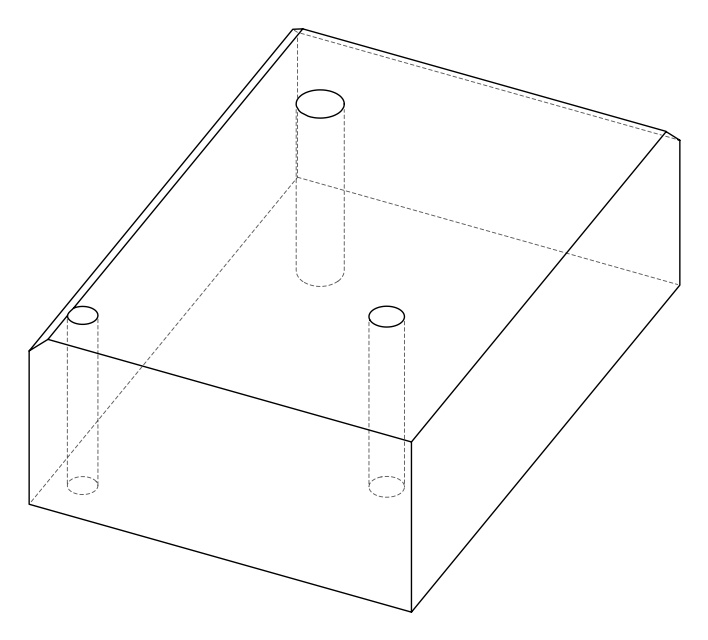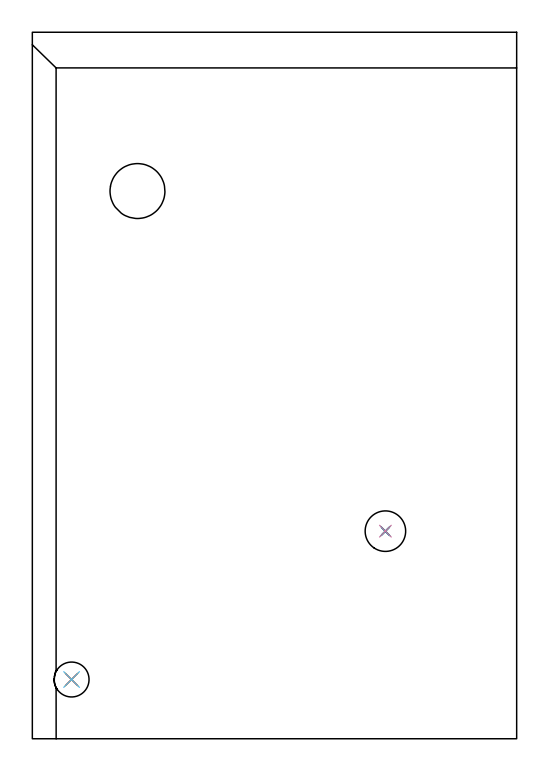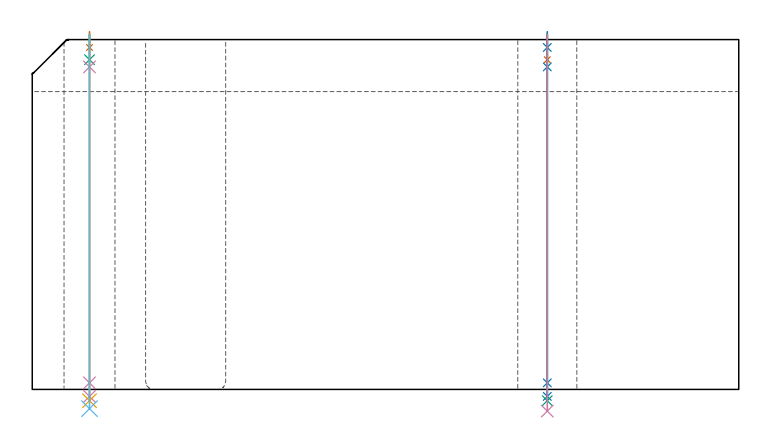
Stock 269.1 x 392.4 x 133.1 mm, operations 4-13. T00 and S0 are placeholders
(PLAN: 13 operations, 10 tool changes, 42.2 min)
(1 AREA_MILL | FG_CHAMFER_SURFACE | UGT0205_001 | 15.45 min | 34060 mm3)
(2 AREA_MILL_1 | FG_CHAMFER_SURFACE_1 | UGT0205_001 | 17.1 min | 51525 mm3)
(3 MILL_THROUGH_HOLE_FROM_SOLID_MATERIAL | STEP1HOLE_2 | NXT0201_007 | Circular | 6.01 min | 96941 mm3)
(4 SPOT_DRILL | STEP1HOLE | NXT0321_9005460120000 | 0.05 min | 185 mm3)
(5 SPOT_DRILL_1 | STEP1HOLE_1 | NXT0321_9005460120000 | 0.05 min | 184 mm3)
(6 DRILL_BLIND_HOLE_INTO_CENTER | STEP1HOLE | NXT0301_022 | 0.04 min | 88 mm3)
(7 GUN_DRILL_THROUGH_HOLE | STEP1HOLE | UGT0307_001 | 0.59 min | 2442 mm3)
(8 SPADE_DRILL_TO_ENLARGE_THROUGH_HOLE | STEP1HOLE | UGT0306_003 | 0.56 min | 13582 mm3)
(9 DRILL_TO_ENLARGE_THROUGH_HOLE | STEP1HOLE | UGT0301_261 | 0.57 min | 23019 mm3)
(10 DRILL_BLIND_HOLE_INTO_CENTER_1 | STEP1HOLE_1 | NXT0301_022 | 0.04 min | 92 mm3)
(11 GUN_DRILL_THROUGH_HOLE_1 | STEP1HOLE_1 | UGT0307_001 | 0.6 min | 2433 mm3)
(12 SPADE_DRILL_TO_ENLARGE_THROUGH_HOLE_1 | STEP1HOLE_1 | UGT0306_003 | 0.56 min | 13587 mm3)
(13 DRILL_TO_ENLARGE_THROUGH_HOLE_1 | STEP1HOLE_1 | UGT0301_054 | 0.58 min | 36605 mm3)
(TOOL UGT0205_001 | Chamfer Mill 20 x 3 x 45 deg. | D20 FL50 Z2)
(TOOL NXT0201_007 | ENDMILL 25mm [R216.25-25050GCK54P 1620] | D25 R3 FL54 Z5)
(TOOL NXT0321_9005460120000 | NC Spot Drill, 142deg, 12mm, Carbide, Uncoated | D12 PA142 FL30 Z2)
(TOOL NXT0301_022 | Carbide Drill 5.1mm [860.1-0510-015A1-MM 2214] | D5.1 PA140 FL28 Z2)
(TOOL UGT0307_001 | Gun Drill 5 mm | D5 PA130 FL24 Z1)
(TOOL UGT0306_003 | Spade Drill 12.5mm | D12.5 PA132 FL10 Z2)
(TOOL UGT0301_261 | Twist Drill 19.4 mm | D19.4 PA118 FL140 Z2)
(TOOL UGT0301_054 | Twist Drill 22.5 mm | D22.5 PA118 FL155 Z2)
(OP 4 SPOT_DRILL)
G17 G21 G94 G90
T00 M6
G54
G17 G0 G90 X21.8 Y32.9 S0 M3
G43 Z143.2 H0
G94 G81 G98 Z130.2 F250. R136.2
G80
M5
M2
(OP 5 SPOT_DRILL_1)
G17 G21 G94 G90
T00 M6
G54
G17 G0 G90 X196.1 Y115.3 S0 M3
G43 Z143.2 H0
G94 G81 G98 Z130.2 F250. R136.2
G80
M5
M2
(OP 6 DRILL_BLIND_HOLE_INTO_CENTER)
G17 G21 G94 G90
T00 M6
G54
G17 G0 G90 X21.8 Y32.9 S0 M3
G43 Z143.2 H1
G94 G81 G98 Z125.55 F250. R135.2
G80
M5
M2
(OP 7 GUN_DRILL_THROUGH_HOLE)
G17 G21 G94 G90
T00 M6
G54
G17 G0 G90 X21.8 Y32.9 M8
G43 Z143.2 H0
Z131.116
S716 M3
G94 G1 Z122.794 F125. M26
G4 X.084
Z2.5 F250.
G4 X.084
Z-2.666 F125.
G4 X.084
M5
M9
G0 Z131.116
Z143.2
M2
(OP 8 SPADE_DRILL_TO_ENLARGE_THROUGH_HOLE)
G17 G21 G94 G90
T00 M6
G54
G17 G0 G90 X21.8 Y32.9 S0 M3
G43 Z143.2 H0
G94 G73 G98 Z-4.283 F250. Q12.498 R135.2
G80
M5
M2
(OP 9 DRILL_TO_ENLARGE_THROUGH_HOLE)
G17 G21 G94 G90
T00 M6
G54
G17 G0 G90 X21.8 Y32.9 S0 M3
G43 Z143.2 H0
G94 G73 G98 Z-7.328 F250. Q17.566 R135.2
G80
M5
M2
(OP 10 DRILL_BLIND_HOLE_INTO_CENTER_1)
G17 G21 G94 G90
T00 M6
G54
G17 G0 G90 X196.1 Y115.3 S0 M3
G43 Z143.2 H1
G94 G81 G98 Z125.55 F250. R135.2
G80
M5
M2
(OP 11 GUN_DRILL_THROUGH_HOLE_1)
G17 G21 G94 G90
T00 M6
G54
G17 G0 G90 X196.1 Y115.3 M8
G43 Z143.2 H0
Z131.86
S716 M3
G94 G1 Z122.794 F125. M26
G4 X.084
Z2.5 F250.
G4 X.084
Z-2.666 F125.
G4 X.084
M5
M9
G0 Z131.86
Z143.2
M2
(OP 12 SPADE_DRILL_TO_ENLARGE_THROUGH_HOLE_1)
G17 G21 G94 G90
T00 M6
G54
G17 G0 G90 X196.1 Y115.3 S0 M3
G43 Z143.2 H0
G94 G73 G98 Z-4.283 F250. Q12.498 R135.2
G80
M5
M2
(OP 13 DRILL_TO_ENLARGE_THROUGH_HOLE_1)
G17 G21 G94 G90
T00 M6
G54
G17 G0 G90 X196.1 Y115.3 S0 M3
G43 Z143.2 H0
G94 G73 G98 Z-8.26 F250. Q20.209 R135.2
G80
M5
M2
